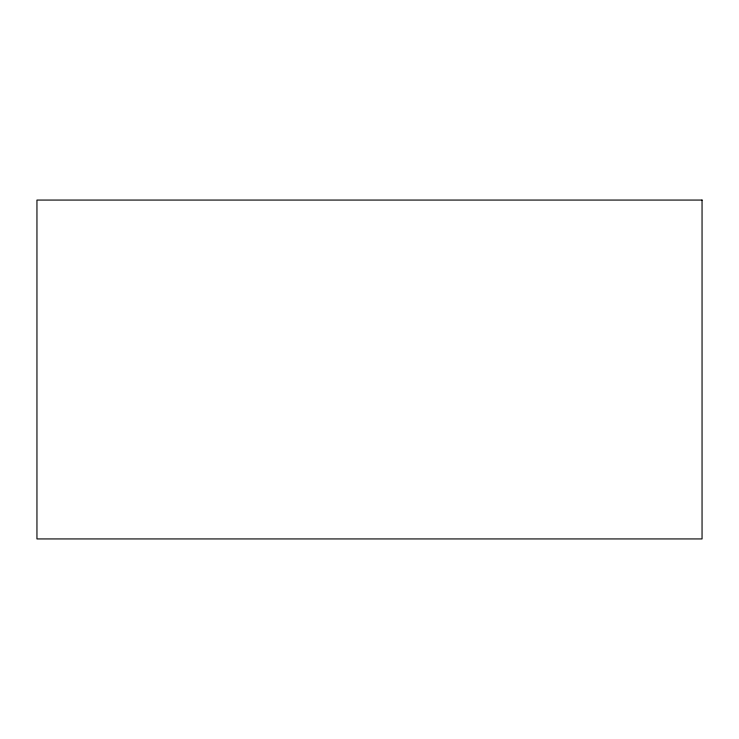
<?xml version="1.0" encoding="UTF-8"?>
<svg xmlns="http://www.w3.org/2000/svg" width="739" height="739" viewBox="0 0 739 739"><rect width="100%" height="100%" fill="white"/><g stroke="black" fill="none" stroke-linecap="round" stroke-linejoin="round"><path stroke-width="1.11" d="M702.05 200.066L36.95 200.066L36.95 538.934L702.05 538.934L702.05 200.066"/></g></svg>
